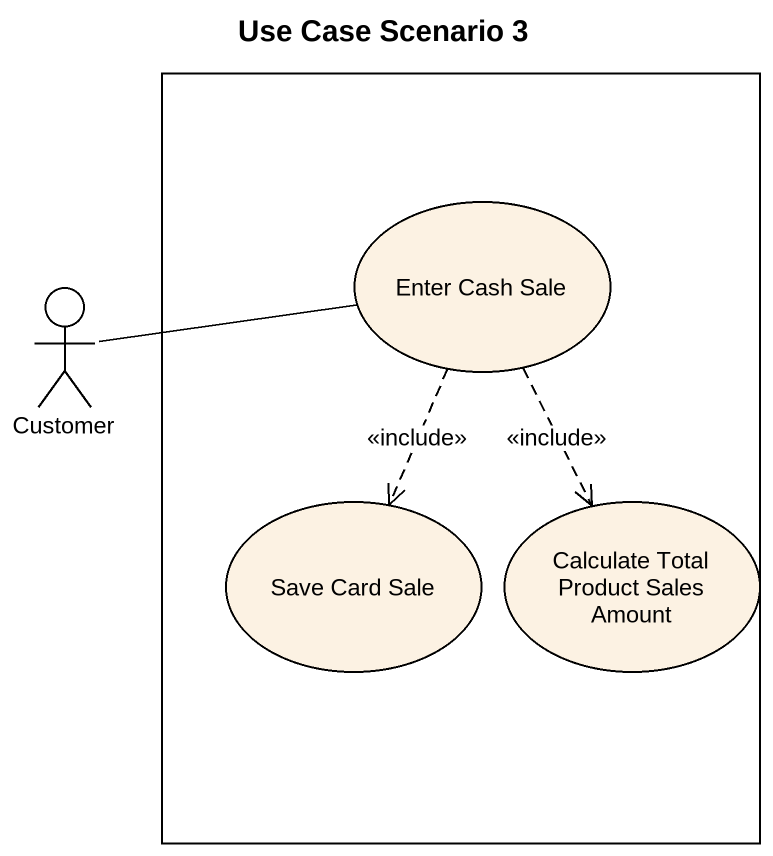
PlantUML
@startuml
title Use Case Scenario 3
rectangle " " as rectangle1 {
  usecase "Enter Cash Sale" as Enter_Cash_Sale
  usecase "Save Card Sale" as Save_Card_Sale
  usecase "Calculate Total Product Sales Amount" as Calculate_Total_Product
}
actor Customer
Customer -right- Enter_Cash_Sale
Enter_Cash_Sale ..> Save_Card_Sale : <<include>>
Enter_Cash_Sale ..> Calculate_Total_Product : <<include>>
@enduml
